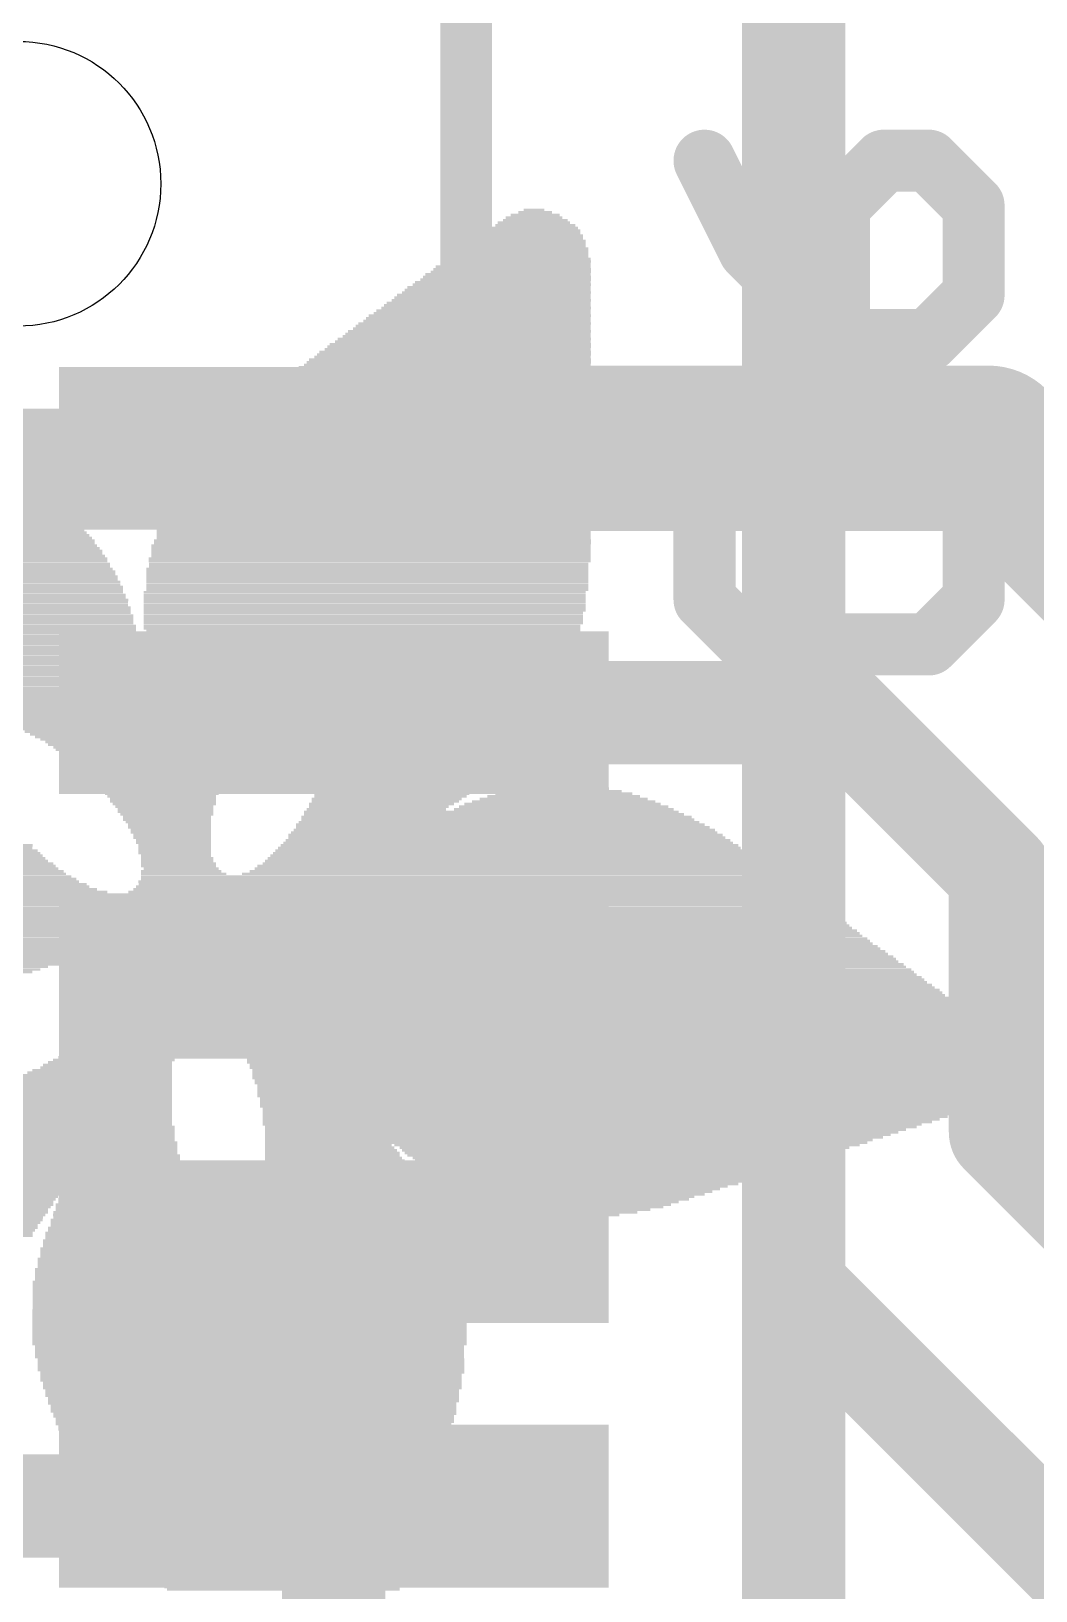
# Model space of a CAD drawing. Extents: x -4.5 to 52.1, y -1.8 to 26.3.
# Drawn here: x 4.477 to 6.945, y 9.922 to 13.755 of the extents above; entities that cross this region are included whole.
import ezdxf

# ---------------------------------------------------------------- set-up
doc = ezdxf.new("R2010")
doc.units = 0
for name, color, linetype in [('1', 12, 'CONTINUOUS'), ('16', 132, 'CONTINUOUS'), ('20', 53, 'CONTINUOUS'), ('21', 40, 'CONTINUOUS'), ('22', 6, 'CONTINUOUS'), ('25', 253, 'CONTINUOUS')]:
    doc.layers.add(name, color=color, linetype=linetype)

# ---------------------------------------------------------------- blocks, each defined once
blk = doc.blocks.new('RECT')
blk.add_solid([(-0.5, -0.5), (0.5, -0.5), (-0.5, 0.5), (0.5, 0.5)])

msp = doc.modelspace()

# ---------------------------------------------------------------- linework, layer by layer
at = {"layer": '1'}
for points, const_width in [([(5.22, 12.73), (6.828, 12.73)], 0.4064), ([(6.828, 12.73), (7.549, 12.009)], 0.4064), ([(5.19, 12.7), (5.22, 12.73)], 0.254), ([(4.064, 12.7), (5.19, 12.7)], 0.254), ([(5.22, 12.08), (6.462, 12.08)], 0.254), ([(6.462, 12.08), (6.858, 11.684)], 0.254), ([(6.858, 11.684), (6.858, 11.049)], 0.254), ([(5.22, 11.43), (6.223, 11.43)], 0.254), ([(6.223, 11.43), (6.35, 11.303)], 0.254), ([(6.35, 11.303), (6.35, 10.668)], 0.254), ([(6.858, 11.049), (7.493, 10.414)], 0.254), ([(6.35, 10.668), (7.874, 9.144)], 0.254), ([(5.22, 10.13), (2.995, 10.13)], 0.254), ([(5.22, 10.13), (5.22, 8.255)], 0.254)]:
    msp.add_lwpolyline(points, dxfattribs=dict(at, const_width=const_width))
for points, const_width in [([(5.22, 12.8316, 1), (5.22, 12.6284)], 0.2032), ([(6.8998, 12.8018, 1), (6.7562, 12.6582)], 0.2032), ([(6.828, 12.6284, 1), (6.828, 12.8316)], 0.2032), ([(5.2649, 12.6851, 1), (5.1751, 12.7749)], 0.127), ([(5.1451, 12.7449, 1), (5.2349, 12.6551)], 0.127), ([(5.19, 12.6365, 1), (5.19, 12.7635)], 0.127), ([(5.22, 12.1435, 1), (5.22, 12.0165)], 0.127), ([(6.5069, 12.1249, 1), (6.4171, 12.0351)], 0.127), ([(6.462, 12.0165, 1), (6.462, 12.1435)], 0.127), ([(6.9215, 11.684, 1), (6.7945, 11.684)], 0.127), ([(6.8131, 11.6391, 1), (6.9029, 11.7289)], 0.127), ([(5.22, 11.4935, 1), (5.22, 11.3665)], 0.127), ([(6.2679, 11.4749, 1), (6.1781, 11.3851)], 0.127), ([(6.223, 11.3665, 1), (6.223, 11.4935)], 0.127), ([(6.4135, 11.303, 1), (6.2865, 11.303)], 0.127), ([(6.3051, 11.2581, 1), (6.3949, 11.3479)], 0.127), ([(6.9029, 11.0939, 1), (6.8131, 11.0041)], 0.127), ([(6.7945, 11.049, 1), (6.9215, 11.049)], 0.127), ([(6.3949, 10.7129, 1), (6.3051, 10.6231)], 0.127), ([(6.2865, 10.668, 1), (6.4135, 10.668)], 0.127), ([(5.2835, 10.13, 1), (5.1565, 10.13)], 0.127), ([(5.22, 10.0665, 1), (5.22, 10.1935)], 0.127)]:
    msp.add_lwpolyline(points, format="xyb", dxfattribs=dict(at, const_width=const_width))
at = {"layer": '16', "const_width": 0.254}
msp.add_lwpolyline([(6.35, 15.24), (6.35, 4.191)], dxfattribs=at)
at = {"layer": '20'}
msp.add_circle((4.445, 13.38), 0.35, dxfattribs=at)
at = {"layer": '21', "const_width": 0.127}
msp.add_lwpolyline([(5.545, 13.93), (5.545, 13.13)], dxfattribs=at)
at = {"layer": '21', "const_width": 0.0635}
msp.add_lwpolyline([(5.5133, 13.13, 1), (5.5767, 13.13)], format="xyb", dxfattribs=at)
at = {"layer": '25', "const_width": 0.1524}
for points in [[(6.1308, 13.4368), (6.241, 13.2164)], [(6.5715, 13.4368), (6.4613, 13.3266)], [(6.6816, 13.4368), (6.5715, 13.4368)], [(6.7918, 13.3266), (6.6816, 13.4368)], [(6.4613, 13.3266), (6.4613, 12.9961)], [(6.7918, 13.1063), (6.7918, 13.3266)], [(6.241, 13.2164), (6.4613, 12.9961)], [(6.6816, 12.9961), (6.7918, 13.1063)], [(6.4613, 12.9961), (6.6816, 12.9961)], [(6.241, 12.6883), (6.1308, 12.5782)], [(6.7918, 12.5782), (6.6816, 12.6883)], [(6.1308, 12.5782), (6.1308, 12.3579)], [(6.7918, 12.3579), (6.7918, 12.5782)], [(6.1308, 12.3579), (6.241, 12.2477)], [(6.6816, 12.2477), (6.7918, 12.3579)], [(6.241, 12.2477), (6.6816, 12.2477)]]:
    msp.add_lwpolyline(points, dxfattribs=at)
at = {"layer": '25', "const_width": 0.0762}
for points in [[(6.1649, 13.4538, 1), (6.0968, 13.4197)], [(6.5715, 13.4749, 1), (6.5715, 13.3987)], [(6.5984, 13.4098, 1), (6.5445, 13.4637)], [(6.7086, 13.4637, 1), (6.6547, 13.4098)], [(6.6816, 13.3987, 1), (6.6816, 13.4749)], [(6.4994, 13.3266, 1), (6.4232, 13.3266)], [(6.4344, 13.3535, 1), (6.4883, 13.2997)], [(6.8299, 13.3266, 1), (6.7537, 13.3266)], [(6.7649, 13.2997, 1), (6.8187, 13.3535)], [(6.2679, 13.2434, 1), (6.2141, 13.1895)], [(6.2069, 13.1994, 1), (6.2751, 13.2335)], [(6.8187, 13.0793, 1), (6.7649, 13.1332)], [(6.7537, 13.1063, 1), (6.8299, 13.1063)], [(6.4613, 13.0342, 1), (6.4613, 12.958)], [(6.6816, 12.958, 1), (6.6816, 13.0342)], [(6.4232, 12.9961, 1), (6.4994, 12.9961)], [(6.4344, 12.9692, 1), (6.4883, 13.0231)], [(6.6547, 13.0231, 1), (6.7086, 12.9692)], [(6.2679, 12.6614, 1), (6.2141, 12.7153)], [(6.7086, 12.7153, 1), (6.6547, 12.6614)], [(6.1689, 12.5782, 1), (6.0927, 12.5782)], [(6.8299, 12.5782, 1), (6.7537, 12.5782)], [(6.1039, 12.6051, 1), (6.1578, 12.5512)], [(6.7649, 12.5512, 1), (6.8187, 12.6051)], [(6.1578, 12.3848, 1), (6.1039, 12.3309)], [(6.8187, 12.3309, 1), (6.7649, 12.3848)], [(6.0927, 12.3579, 1), (6.1689, 12.3579)], [(6.7537, 12.3579, 1), (6.8299, 12.3579)], [(6.241, 12.2858, 1), (6.241, 12.2096)], [(6.2141, 12.2208, 1), (6.2679, 12.2746)], [(6.6547, 12.2746, 1), (6.7086, 12.2208)], [(6.6816, 12.2096, 1), (6.6816, 12.2858)]]:
    msp.add_lwpolyline(points, format="xyb", dxfattribs=at)

# ---------------------------------------------------------------- block references
at = {"layer": '1', "xscale": 0.4, "yscale": 1.35, "rotation": 270}
for p in [(5.22, 12.73), (5.22, 12.08), (5.22, 11.43), (5.22, 10.78), (5.22, 10.13)]:
    msp.add_blockref('RECT', p, dxfattribs=at)
at = {"layer": '22'}
for p, xscale, yscale in [((5.715, 13.3033), 0.1206, 0.0063), ((5.715, 13.3096), 0.0826, 0.0064), ((5.7118, 13.316), 0.0508, 0.0063), ((5.7118, 13.2652), 0.2286, 0.0063), ((5.7119, 13.2715), 0.2159, 0.0064), ((5.715, 13.2779), 0.1968, 0.0063), ((5.7118, 13.2842), 0.1778, 0.0064), ((5.715, 13.2906), 0.1588, 0.0063), ((5.7119, 13.2969), 0.1397, 0.0064), ((5.6896, 13.2271), 0.2984, 0.0063), ((5.6959, 13.2334), 0.2857, 0.0064), ((5.6991, 13.2398), 0.2794, 0.0063), ((5.6992, 13.2461), 0.2667, 0.0064), ((5.7055, 13.2525), 0.254, 0.0063), ((5.7054, 13.2588), 0.2413, 0.0064), ((5.6673, 13.1826), 0.3683, 0.0064), ((5.6706, 13.189), 0.3619, 0.0063), ((5.6769, 13.1953), 0.3492, 0.0064), ((5.6769, 13.2017), 0.3366, 0.0063), ((5.6801, 13.208), 0.3302, 0.0064), ((5.6865, 13.2144), 0.3175, 0.0063), ((5.6896, 13.2207), 0.3112, 0.0064), ((5.642, 13.1445), 0.4191, 0.0064), ((5.6452, 13.1509), 0.4127, 0.0063), ((5.6483, 13.1572), 0.4064, 0.0064), ((5.6547, 13.1636), 0.3937, 0.0063), ((5.6579, 13.1699), 0.3873, 0.0064), ((5.661, 13.1763), 0.381, 0.0063), ((5.6134, 13.1064), 0.4762, 0.0064), ((5.6198, 13.1128), 0.4635, 0.0063), ((5.6229, 13.1191), 0.4572, 0.0064), ((5.6261, 13.1255), 0.4508, 0.0063), ((5.6325, 13.1318), 0.4381, 0.0064), ((5.6356, 13.1382), 0.4318, 0.0063), ((5.588, 13.0683), 0.527, 0.0064), ((5.5944, 13.0747), 0.5143, 0.0063), ((5.5975, 13.081), 0.508, 0.0064), ((5.6007, 13.0874), 0.5016, 0.0063), ((5.6071, 13.0937), 0.4889, 0.0064), ((5.6102, 13.1001), 0.4826, 0.0063), ((5.5626, 13.0302), 0.5778, 0.0064), ((5.5658, 13.0366), 0.5715, 0.0063), ((5.5721, 13.0429), 0.5588, 0.0064), ((5.5753, 13.0493), 0.5524, 0.0063), ((5.5785, 13.0556), 0.5461, 0.0064), ((5.5848, 13.062), 0.5334, 0.0063), ((5.5372, 12.9921), 0.6286, 0.0064), ((5.5404, 12.9985), 0.6223, 0.0063), ((5.5467, 13.0048), 0.6096, 0.0064), ((5.5499, 13.0112), 0.6032, 0.0063), ((5.5531, 13.0175), 0.5969, 0.0064), ((5.5594, 13.0239), 0.5842, 0.0063), ((5.5118, 12.954), 0.6794, 0.0064), ((5.515, 12.9604), 0.6731, 0.0063), ((5.5182, 12.9667), 0.6667, 0.0064), ((5.5245, 12.9731), 0.654, 0.0063), ((5.5277, 12.9794), 0.6477, 0.0064), ((5.5309, 12.9858), 0.6413, 0.0063), ((5.4832, 12.9159), 0.7366, 0.0064), ((5.4896, 12.9223), 0.7239, 0.0063), ((5.4928, 12.9286), 0.7175, 0.0064), ((5.4991, 12.935), 0.7048, 0.0063), ((5.5023, 12.9413), 0.6985, 0.0064), ((5.5055, 12.9477), 0.6921, 0.0063), ((5.4578, 12.8778), 0.7874, 0.0064), ((5.4642, 12.8841), 0.7747, 0.0063), ((5.4674, 12.8905), 0.7683, 0.0064), ((5.4705, 12.8969), 0.762, 0.0063), ((5.4769, 12.9032), 0.7493, 0.0064), ((5.4801, 12.9096), 0.7429, 0.0063), ((5.4356, 12.8397), 0.8318, 0.0064), ((5.4388, 12.846), 0.8255, 0.0063), ((5.442, 12.8524), 0.8191, 0.0064), ((5.4451, 12.8588), 0.8128, 0.0063), ((5.4515, 12.8651), 0.8001, 0.0064), ((5.4546, 12.8715), 0.7937, 0.0063), ((5.4134, 12.8016), 0.8763, 0.0064), ((5.4165, 12.8079), 0.8699, 0.0063), ((5.4197, 12.8143), 0.8636, 0.0064), ((5.4229, 12.8207), 0.8572, 0.0063), ((5.4261, 12.827), 0.8509, 0.0064), ((5.4293, 12.8334), 0.8445, 0.0063), ((5.3943, 12.7635), 0.9144, 0.0064), ((5.3975, 12.7698), 0.908, 0.0063), ((5.4007, 12.7762), 0.9017, 0.0064), ((5.4039, 12.7826), 0.8953, 0.0063), ((5.407, 12.7889), 0.889, 0.0064), ((5.4102, 12.7953), 0.8826, 0.0063), ((5.3784, 12.7254), 0.9461, 0.0064), ((5.3816, 12.7381), 0.9398, 0.0064), ((5.3816, 12.7317), 0.9398, 0.0063), ((5.3848, 12.7445), 0.9334, 0.0063), ((5.388, 12.7508), 0.9271, 0.0064), ((5.3912, 12.7572), 0.9207, 0.0063), ((5.3626, 12.6873), 0.9779, 0.0064), ((5.3658, 12.6936), 0.9715, 0.0063), ((5.3689, 12.7064), 0.9652, 0.0063), ((5.3689, 12.7), 0.9652, 0.0064), ((5.3721, 12.7127), 0.9588, 0.0064), ((5.3753, 12.7191), 0.9525, 0.0063), ((5.3498, 12.6492), 1.0033, 0.0064), ((5.3531, 12.6619), 0.9969, 0.0064), ((5.3531, 12.6555), 0.9969, 0.0063), ((5.3562, 12.6683), 0.9906, 0.0063), ((5.3594, 12.681), 0.9842, 0.0063), ((5.3594, 12.6746), 0.9842, 0.0064), ((3.9719, 12.6429), 1.016, 0.0063), ((3.9783, 12.6365), 1.016, 0.0064), ((3.9815, 12.6302), 1.0223, 0.0063), ((4.0005, 12.6111), 1.0478, 0.0064), ((3.991, 12.6238), 1.0287, 0.0064), ((3.9942, 12.6174), 1.0351, 0.0063), ((5.3372, 12.6111), 1.0287, 0.0064), ((5.3403, 12.6174), 1.0223, 0.0063), ((5.3435, 12.6302), 1.016, 0.0063), ((5.3435, 12.6238), 1.016, 0.0064), ((5.3467, 12.6429), 1.0096, 0.0063), ((5.3467, 12.6365), 1.0096, 0.0064), ((4.0037, 12.6048), 1.0541, 0.0063), ((4.0132, 12.5921), 1.0604, 0.0063), ((4.0101, 12.5984), 1.0541, 0.0064), ((4.0196, 12.5857), 1.0605, 0.0064), ((4.0227, 12.5793), 1.0668, 0.0063), ((4.029, 12.573), 1.0795, 0.0064), ((5.3277, 12.573), 1.0477, 0.0064), ((5.3308, 12.5857), 1.0414, 0.0064), ((5.3308, 12.5793), 1.0414, 0.0063), ((5.334, 12.5984), 1.035, 0.0064), ((5.334, 12.5921), 1.035, 0.0063), ((5.3372, 12.6048), 1.0287, 0.0063), ((4.0323, 12.5667), 1.0859, 0.0063), ((4.0386, 12.5603), 1.0858, 0.0064), ((4.0418, 12.554), 1.0922, 0.0063), ((4.045, 12.5476), 1.0859, 0.0064), ((4.0513, 12.5412), 1.0986, 0.0063), ((4.0513, 12.5349), 1.0986, 0.0064), ((5.3213, 12.5412), 1.0604, 0.0063), ((5.3213, 12.5349), 1.0604, 0.0064), ((5.3245, 12.5603), 1.0541, 0.0064), ((5.3245, 12.554), 1.0541, 0.0063), ((5.3245, 12.5476), 1.0541, 0.0064), ((5.3277, 12.5667), 1.0477, 0.0063), ((4.0545, 12.5286), 1.1049, 0.0063), ((4.064, 12.5159), 1.1112, 0.0063), ((4.0672, 12.5095), 1.1176, 0.0064), ((4.0609, 12.5222), 1.1049, 0.0064), ((4.0735, 12.5031), 1.1176, 0.0063), ((4.0735, 12.4968), 1.1176, 0.0064), ((5.315, 12.5031), 1.0731, 0.0063), ((5.315, 12.4968), 1.0731, 0.0064), ((5.3181, 12.5286), 1.0668, 0.0063), ((5.3181, 12.5222), 1.0668, 0.0064), ((5.3181, 12.5159), 1.0668, 0.0063), ((5.3181, 12.5095), 1.0668, 0.0064), ((4.0767, 12.4905), 1.124, 0.0063), ((4.0863, 12.4778), 1.1303, 0.0063), ((4.0863, 12.4714), 1.1303, 0.0064), ((4.0831, 12.4841), 1.1239, 0.0064), ((4.0957, 12.4587), 1.1367, 0.0064), ((4.0926, 12.465), 1.1303, 0.0063), ((5.3086, 12.4587), 1.0858, 0.0064), ((5.3117, 12.4905), 1.0795, 0.0063), ((5.3117, 12.4841), 1.0795, 0.0064), ((5.3117, 12.4778), 1.0795, 0.0063), ((5.3117, 12.4714), 1.0795, 0.0064), ((5.3117, 12.465), 1.0795, 0.0063), ((4.0957, 12.4524), 1.1367, 0.0063), ((4.1021, 12.446), 1.1366, 0.0064), ((4.1021, 12.4397), 1.1366, 0.0063), ((4.1053, 12.4333), 1.143, 0.0064), ((4.1116, 12.4269), 1.143, 0.0063), ((4.1116, 12.4206), 1.143, 0.0064), ((5.3022, 12.4333), 1.0859, 0.0064), ((5.3022, 12.4269), 1.0859, 0.0063), ((5.3022, 12.4206), 1.0859, 0.0064), ((5.3086, 12.4524), 1.0858, 0.0063), ((5.3055, 12.446), 1.0795, 0.0064), ((5.3055, 12.4397), 1.0795, 0.0063), ((4.1148, 12.4143), 1.1494, 0.0063), ((4.118, 12.4079), 1.143, 0.0064), ((4.1212, 12.4016), 1.1493, 0.0063), ((4.1212, 12.3952), 1.1493, 0.0064), ((4.1275, 12.3889), 1.1494, 0.0063), ((4.1275, 12.3825), 1.1494, 0.0064), ((5.3022, 12.4143), 1.0859, 0.0063), ((5.3022, 12.4079), 1.0859, 0.0064), ((5.3022, 12.4016), 1.0859, 0.0063), ((5.3022, 12.3952), 1.0859, 0.0064), ((5.3022, 12.3889), 1.0859, 0.0063), ((5.3022, 12.3825), 1.0859, 0.0064), ((4.1275, 12.3762), 1.1494, 0.0063), ((4.1338, 12.3698), 1.1493, 0.0064), ((4.1338, 12.3635), 1.1493, 0.0063), ((4.1371, 12.3571), 1.1557, 0.0064), ((4.1402, 12.3508), 1.1494, 0.0063), ((4.1402, 12.3444), 1.1494, 0.0064), ((5.2959, 12.3762), 1.0858, 0.0063), ((5.2959, 12.3698), 1.0858, 0.0064), ((5.2959, 12.3635), 1.0858, 0.0063), ((5.2959, 12.3571), 1.0858, 0.0064), ((5.2959, 12.3508), 1.0858, 0.0063), ((5.2959, 12.3444), 1.0858, 0.0064), ((4.1433, 12.3381), 1.1557, 0.0063), ((4.1466, 12.3317), 1.1493, 0.0064), ((4.1466, 12.3254), 1.1493, 0.0063), ((4.1498, 12.319), 1.1557, 0.0064), ((4.1529, 12.3127), 1.1494, 0.0063), ((4.1529, 12.3063), 1.1494, 0.0064), ((5.2959, 12.3381), 1.0858, 0.0063), ((5.2959, 12.3317), 1.0858, 0.0064), ((5.2927, 12.3254), 1.0795, 0.0063), ((5.2927, 12.319), 1.0795, 0.0064), ((5.2927, 12.3127), 1.0795, 0.0063), ((5.2927, 12.3063), 1.0795, 0.0064), ((4.1529, 12.3), 1.1494, 0.0063), ((4.1593, 12.2936), 1.1493, 0.0064), ((4.1593, 12.2873), 1.1493, 0.0063), ((4.1593, 12.2809), 1.1493, 0.0064), ((4.1656, 12.2746), 1.1494, 0.0063), ((4.1656, 12.2682), 1.1494, 0.0064), ((5.2927, 12.3), 1.0795, 0.0063), ((5.2896, 12.2936), 1.0731, 0.0064), ((5.2896, 12.2873), 1.0731, 0.0063), ((5.2927, 12.2809), 1.0668, 0.0064), ((5.2927, 12.2746), 1.0668, 0.0063), ((5.2927, 12.2682), 1.0668, 0.0064), ((4.1656, 12.2619), 1.1494, 0.0063), ((4.1719, 12.2492), 1.1493, 0.0063), ((4.1719, 12.2428), 1.1493, 0.0064), ((4.1688, 12.2555), 1.143, 0.0064), ((4.1751, 12.2365), 1.143, 0.0063), ((4.1783, 12.2301), 1.1494, 0.0064), ((5.2896, 12.2619), 1.0605, 0.0063), ((5.2896, 12.2555), 1.0605, 0.0064), ((5.2896, 12.2492), 1.0605, 0.0063), ((5.2864, 12.2428), 1.0541, 0.0064), ((5.2864, 12.2365), 1.0541, 0.0063), ((5.2864, 12.2301), 1.0541, 0.0064), ((4.1783, 12.2238), 1.1494, 0.0063), ((4.7085, 12.2174), 2.1971, 0.0064), ((4.7085, 12.2111), 2.1971, 0.0063), ((4.7085, 12.2047), 2.1971, 0.0064), ((4.7085, 12.1984), 2.1844, 0.0063), ((4.7085, 12.192), 2.1844, 0.0064), ((5.2864, 12.2238), 1.0541, 0.0063), ((4.7085, 12.1857), 2.1844, 0.0063), ((4.7085, 12.1793), 2.1717, 0.0064), ((4.7085, 12.173), 2.1717, 0.0063), ((4.3879, 12.1666), 1.5303, 0.0064), ((4.3815, 12.1603), 1.505, 0.0063), ((4.3752, 12.1539), 1.4923, 0.0064), ((5.4896, 12.1666), 0.5969, 0.0064), ((5.4959, 12.1603), 0.5842, 0.0063), ((5.4991, 12.1539), 0.5778, 0.0064), ((4.372, 12.1476), 1.4859, 0.0063), ((4.3656, 12.1412), 1.4732, 0.0064), ((4.3624, 12.1285), 1.4541, 0.0064), ((4.3657, 12.1349), 1.4605, 0.0063), ((4.3624, 12.1222), 1.4415, 0.0063), ((4.3561, 12.1095), 1.4288, 0.0063), ((4.3593, 12.1158), 1.4351, 0.0064), ((5.4991, 12.1476), 0.5652, 0.0063), ((5.4991, 12.1412), 0.5652, 0.0064), ((5.4991, 12.1349), 0.5524, 0.0063), ((5.4991, 12.1285), 0.5524, 0.0064), ((5.496, 12.1222), 0.5461, 0.0063), ((5.4991, 12.1158), 0.5398, 0.0064), ((5.4959, 12.1095), 0.5334, 0.0063), ((4.3529, 12.1031), 1.4224, 0.0064), ((4.3529, 12.0968), 1.4097, 0.0063), ((4.3498, 12.0904), 1.4033, 0.0064), ((4.3466, 12.0777), 1.3843, 0.0064), ((4.3466, 12.0714), 1.3843, 0.0063), ((4.3498, 12.0841), 1.3907, 0.0063), ((5.4959, 12.1031), 0.5334, 0.0064), ((5.4928, 12.0968), 0.5271, 0.0063), ((5.4928, 12.0904), 0.5271, 0.0064), ((5.4864, 12.0714), 0.5144, 0.0063), ((5.4896, 12.0841), 0.5207, 0.0063), ((5.4896, 12.0777), 0.5207, 0.0064), ((4.3466, 12.065), 1.3716, 0.0064), ((4.3434, 12.0587), 1.3652, 0.0063), ((4.3434, 12.0523), 1.3526, 0.0064), ((4.718, 12.046), 0.6033, 0.0063), ((4.7275, 12.0396), 0.5715, 0.0064), ((4.734, 12.0333), 0.5461, 0.0063), ((5.4706, 12.0333), 0.4953, 0.0063), ((5.4832, 12.065), 0.508, 0.0064), ((5.4832, 12.0587), 0.508, 0.0063), ((5.4769, 12.0396), 0.4953, 0.0064), ((5.4801, 12.0523), 0.5017, 0.0064), ((5.4801, 12.046), 0.5017, 0.0063), ((4.7403, 12.0269), 0.5334, 0.0064), ((4.7435, 12.0206), 0.5143, 0.0063), ((4.7466, 12.0142), 0.4953, 0.0064), ((4.753, 12.0079), 0.4826, 0.0063), ((4.753, 12.0015), 0.4699, 0.0064), ((4.7593, 11.9952), 0.4572, 0.0063), ((5.4546, 12.0015), 0.4763, 0.0064), ((5.4515, 11.9952), 0.4699, 0.0063), ((5.4674, 12.0269), 0.4889, 0.0064), ((5.4674, 12.0206), 0.4889, 0.0063), ((5.4642, 12.0142), 0.4826, 0.0064), ((5.461, 12.0079), 0.4762, 0.0063), ((4.7594, 11.9888), 0.4445, 0.0064), ((4.7657, 11.9825), 0.4318, 0.0063), ((4.7656, 11.9761), 0.4191, 0.0064), ((4.7689, 11.9698), 0.4127, 0.0063), ((4.7721, 11.9634), 0.3937, 0.0064), ((4.7752, 11.9571), 0.3874, 0.0063), ((5.4293, 11.9571), 0.4509, 0.0063), ((5.4388, 11.9698), 0.4572, 0.0063), ((5.4356, 11.9634), 0.4508, 0.0064), ((5.442, 11.9761), 0.4635, 0.0064), ((5.4515, 11.9888), 0.4699, 0.0064), ((5.4483, 11.9825), 0.4636, 0.0063), ((4.7752, 11.9507), 0.3746, 0.0064), ((4.7784, 11.9444), 0.3683, 0.0063), ((4.7784, 11.938), 0.3556, 0.0064), ((4.7816, 11.9317), 0.3493, 0.0063), ((4.7847, 11.9253), 0.3302, 0.0064), ((4.7847, 11.919), 0.3302, 0.0063), ((5.4007, 11.919), 0.4191, 0.0063), ((5.407, 11.9253), 0.4191, 0.0064), ((5.4134, 11.938), 0.4318, 0.0064), ((5.4102, 11.9317), 0.4254, 0.0063), ((5.4229, 11.9444), 0.4382, 0.0063), ((5.4261, 11.9507), 0.4445, 0.0064), ((4.7879, 11.9126), 0.3112, 0.0064), ((4.7879, 11.9063), 0.3112, 0.0063), ((4.7911, 11.8999), 0.3048, 0.0064), ((4.7911, 11.8936), 0.2921, 0.0063), ((4.7942, 11.8872), 0.2857, 0.0064), ((4.7974, 11.8809), 0.2794, 0.0063), ((5.3626, 11.8809), 0.381, 0.0063), ((5.3753, 11.8936), 0.3937, 0.0063), ((5.3721, 11.8872), 0.3874, 0.0064), ((5.388, 11.9063), 0.4064, 0.0063), ((5.3817, 11.8999), 0.3937, 0.0064), ((5.3943, 11.9126), 0.4064, 0.0064), ((5.7849, 11.8809), 0.3365, 0.0063), ((5.7816, 11.8872), 0.2921, 0.0064), ((5.7785, 11.8936), 0.235, 0.0063), ((5.7785, 11.8999), 0.1588, 0.0064), ((4.7975, 11.8745), 0.2667, 0.0064), ((4.8006, 11.8681), 0.2604, 0.0063), ((4.8006, 11.8618), 0.2604, 0.0064), ((4.8038, 11.8555), 0.254, 0.0063), ((4.8037, 11.8491), 0.2413, 0.0064), ((4.807, 11.8428), 0.2349, 0.0063), ((5.3245, 11.8428), 0.3429, 0.0063), ((5.3308, 11.8491), 0.3429, 0.0064), ((5.3372, 11.8555), 0.3556, 0.0063), ((5.3498, 11.8681), 0.3683, 0.0063), ((5.3467, 11.8618), 0.362, 0.0064), ((5.3594, 11.8745), 0.3746, 0.0064), ((5.7849, 11.8428), 0.5397, 0.0063), ((5.7849, 11.8491), 0.5143, 0.0064), ((5.7817, 11.8555), 0.4826, 0.0063), ((5.7849, 11.8618), 0.4509, 0.0064), ((5.7849, 11.8681), 0.4127, 0.0063), ((5.7849, 11.8745), 0.3747, 0.0064), ((4.807, 11.8364), 0.2349, 0.0064), ((4.8101, 11.83), 0.2286, 0.0063), ((4.8102, 11.8237), 0.2159, 0.0064), ((4.8102, 11.8174), 0.2159, 0.0063), ((4.8133, 11.811), 0.2096, 0.0064), ((4.8165, 11.8047), 0.2032, 0.0063), ((5.6292, 11.8047), 1.0033, 0.0063), ((5.6261, 11.811), 0.9842, 0.0064), ((5.6198, 11.8237), 0.9589, 0.0064), ((5.6229, 11.8174), 0.9652, 0.0063), ((5.6071, 11.8364), 0.9207, 0.0064), ((5.6134, 11.83), 0.9334, 0.0063), ((4.8165, 11.7983), 0.2032, 0.0064), ((4.8197, 11.7919), 0.1969, 0.0063), ((4.8197, 11.7856), 0.1969, 0.0064), ((4.8228, 11.7793), 0.1905, 0.0063), ((4.8228, 11.7729), 0.1905, 0.0064), ((4.826, 11.7666), 0.1842, 0.0063), ((5.6483, 11.7666), 1.0922, 0.0063), ((5.642, 11.7793), 1.0668, 0.0063), ((5.6452, 11.7729), 1.0731, 0.0064), ((5.6388, 11.7856), 1.0478, 0.0064), ((5.6388, 11.7919), 1.035, 0.0063), ((5.6356, 11.7983), 1.016, 0.0064), ((4.1847, 11.7538), 0.5905, 0.0063), ((4.1878, 11.7475), 0.5842, 0.0064), ((4.1974, 11.7412), 0.5905, 0.0063), ((4.2069, 11.7348), 0.5842, 0.0064), ((4.2132, 11.7285), 0.5842, 0.0063), ((4.826, 11.7602), 0.1842, 0.0064), ((4.8292, 11.7538), 0.1778, 0.0063), ((4.8292, 11.7475), 0.1778, 0.0064), ((4.8292, 11.7412), 0.1778, 0.0063), ((4.8292, 11.7348), 0.1778, 0.0064), ((4.8323, 11.7285), 0.1715, 0.0063), ((5.6579, 11.7285), 1.1875, 0.0063), ((5.6547, 11.7348), 1.1684, 0.0064), ((5.6547, 11.7412), 1.1557, 0.0063), ((5.6515, 11.7475), 1.1366, 0.0064), ((5.6515, 11.7538), 1.124, 0.0063), ((5.6484, 11.7602), 1.1049, 0.0064), ((4.2228, 11.7221), 0.5779, 0.0064), ((4.2291, 11.7157), 0.5778, 0.0063), ((4.2418, 11.7094), 0.5778, 0.0064), ((4.2514, 11.7031), 0.5715, 0.0063), ((4.2609, 11.6967), 0.5651, 0.0064), ((4.2736, 11.6904), 0.5651, 0.0063), ((4.8355, 11.7221), 0.1778, 0.0064), ((4.8355, 11.7157), 0.1778, 0.0063), ((4.8387, 11.7094), 0.1842, 0.0064), ((4.8387, 11.7031), 0.1842, 0.0063), ((4.8451, 11.6904), 0.1969, 0.0063), ((4.8451, 11.6967), 0.1841, 0.0064), ((5.6579, 11.6904), 1.2891, 0.0063), ((5.6579, 11.6967), 1.2637, 0.0064), ((5.6579, 11.7031), 1.2509, 0.0063), ((5.6611, 11.7094), 1.2319, 0.0064), ((5.6579, 11.7157), 1.2129, 0.0063), ((5.6579, 11.7221), 1.2001, 0.0064), ((4.2831, 11.684), 0.5588, 0.0064), ((4.299, 11.6776), 0.5525, 0.0063), ((4.3117, 11.6713), 0.5525, 0.0064), ((4.3275, 11.665), 0.5334, 0.0063), ((4.3466, 11.6586), 0.5334, 0.0064), ((4.3593, 11.6523), 0.5207, 0.0063), ((5.5436, 11.6523), 1.6193, 0.0063), ((5.5372, 11.665), 1.5938, 0.0063), ((5.5436, 11.6586), 1.6065, 0.0064), ((4.8514, 11.684), 0.2096, 0.0064), ((5.5309, 11.6776), 1.5685, 0.0063), ((5.5372, 11.6713), 1.5812, 0.0064), ((5.6515, 11.684), 1.3144, 0.0064), ((5.1531, 11.6142), 2.5019, 0.0063), ((5.1626, 11.6205), 2.4701, 0.0064), ((5.1785, 11.6269), 2.4257, 0.0063), ((4.3815, 11.6459), 0.5144, 0.0064), ((4.4038, 11.6395), 0.5207, 0.0063), ((5.2737, 11.6332), 2.2098, 0.0064), ((5.5436, 11.6395), 1.6573, 0.0063), ((5.5468, 11.6459), 1.6383, 0.0064), ((5.1308, 11.5761), 2.6606, 0.0063), ((5.134, 11.5824), 2.6289, 0.0064), ((5.1372, 11.5888), 2.6099, 0.0063), ((5.1372, 11.5951), 2.5845, 0.0064), ((5.1435, 11.6014), 2.559, 0.0063), ((5.1498, 11.6078), 2.5337, 0.0064), ((4.4133, 11.538), 1.3525, 0.0063), ((4.426, 11.5443), 1.3653, 0.0064), ((4.4386, 11.5507), 1.3653, 0.0063), ((4.4609, 11.557), 1.3843, 0.0064), ((4.4863, 11.5633), 1.4224, 0.0063), ((5.1308, 11.5697), 2.6734, 0.0064), ((5.8801, 11.5633), 1.2002, 0.0063), ((5.9087, 11.557), 1.1557, 0.0064), ((5.9309, 11.5507), 1.124, 0.0063), ((5.9468, 11.5443), 1.1176, 0.0064), ((5.9627, 11.538), 1.0985, 0.0063), ((4.3656, 11.4999), 1.3716, 0.0063), ((4.372, 11.5062), 1.3716, 0.0064), ((4.3784, 11.5126), 1.3589, 0.0063), ((4.3847, 11.5189), 1.3589, 0.0064), ((4.3942, 11.5252), 1.3526, 0.0063), ((4.4038, 11.5316), 1.3589, 0.0064), ((5.9754, 11.5316), 1.0859, 0.0064), ((5.9912, 11.5252), 1.0795, 0.0063), ((6.0039, 11.5189), 1.0668, 0.0064), ((6.0135, 11.5126), 1.0605, 0.0063), ((6.0262, 11.5062), 1.0605, 0.0064), ((6.0357, 11.4999), 1.0541, 0.0063), ((4.0926, 11.4618), 0.9144, 0.0063), ((4.1116, 11.4681), 0.9398, 0.0064), ((4.3498, 11.4745), 1.4033, 0.0063), ((4.3529, 11.4808), 1.397, 0.0064), ((4.3593, 11.4871), 1.3843, 0.0063), ((4.3624, 11.4935), 1.3779, 0.0064), ((4.8482, 11.4681), 0.4064, 0.0064), ((4.8609, 11.4618), 0.3937, 0.0063), ((6.0452, 11.4935), 1.0604, 0.0064), ((6.0548, 11.4871), 1.0541, 0.0063), ((6.0643, 11.4808), 1.0605, 0.0064), ((6.0738, 11.4745), 1.0541, 0.0063), ((6.0802, 11.4681), 1.0541, 0.0064), ((6.0897, 11.4618), 1.0605, 0.0063), ((4.0481, 11.4427), 0.8636, 0.0064), ((4.0609, 11.449), 0.8763, 0.0063), ((4.0735, 11.4554), 0.889, 0.0064), ((4.8704, 11.4554), 0.3747, 0.0064), ((4.8768, 11.449), 0.3746, 0.0063), ((4.88, 11.4427), 0.3683, 0.0064), ((4.8832, 11.4364), 0.3747, 0.0063), ((4.8895, 11.43), 0.3746, 0.0064), ((4.8927, 11.4237), 0.381, 0.0063), ((6.096, 11.4554), 1.0604, 0.0064), ((6.1024, 11.449), 1.0731, 0.0063), ((6.1087, 11.4427), 1.0732, 0.0064), ((6.1151, 11.4364), 1.0731, 0.0063), ((6.1214, 11.43), 1.0858, 0.0064), ((6.1246, 11.4237), 1.0922, 0.0063), ((4.9022, 11.4109), 0.4, 0.0063), ((4.9054, 11.4046), 0.4064, 0.0064), ((4.9181, 11.3919), 0.4318, 0.0064), ((4.9213, 11.3856), 0.4381, 0.0063), ((4.8959, 11.4173), 0.3873, 0.0064), ((4.9118, 11.3983), 0.4191, 0.0063), ((6.1468, 11.3856), 1.1494, 0.0063), ((6.1437, 11.3983), 1.1303, 0.0063), ((6.1468, 11.3919), 1.1366, 0.0064), ((6.1372, 11.4109), 1.1049, 0.0063), ((6.1309, 11.4173), 1.0922, 0.0064), ((6.1405, 11.4046), 1.1113, 0.0064), ((4.9657, 11.3475), 0.5778, 0.0063), ((4.9562, 11.3538), 0.5461, 0.0064), ((4.9466, 11.3602), 0.5143, 0.0063), ((4.9403, 11.3665), 0.5016, 0.0064), ((4.9276, 11.3792), 0.4636, 0.0064), ((4.934, 11.3728), 0.4763, 0.0063), ((6.1437, 11.3475), 1.2573, 0.0063), ((6.1468, 11.3538), 1.2382, 0.0064), ((6.1532, 11.3602), 1.2129, 0.0063), ((6.15, 11.3665), 1.1938, 0.0064), ((6.15, 11.3728), 1.1811, 0.0063), ((6.15, 11.3792), 1.1684, 0.0064), ((4.7498, 11.3094), 0.2096, 0.0063), ((4.7561, 11.3157), 0.2095, 0.0064), ((4.7625, 11.3221), 0.2096, 0.0063), ((4.7721, 11.3284), 0.2159, 0.0064), ((4.9784, 11.3411), 0.616, 0.0064), ((4.7847, 11.3347), 0.2286, 0.0063), ((5.1181, 11.3347), 0.4254, 0.0063), ((5.8643, 11.3284), 1.8669, 0.0064), ((5.8706, 11.3221), 1.8669, 0.0063), ((5.8801, 11.3157), 1.8606, 0.0064), ((5.8833, 11.3094), 1.8669, 0.0063), ((6.1246, 11.3347), 1.3335, 0.0063), ((6.1373, 11.3411), 1.2954, 0.0064), ((4.718, 11.2713), 0.2349, 0.0063), ((4.7244, 11.2776), 0.235, 0.0064), ((4.7308, 11.284), 0.2223, 0.0063), ((4.7371, 11.2903), 0.2222, 0.0064), ((4.7403, 11.2967), 0.2159, 0.0063), ((4.7466, 11.303), 0.2159, 0.0064), ((5.8928, 11.303), 1.8606, 0.0064), ((5.8928, 11.2967), 1.8606, 0.0063), ((5.8992, 11.2903), 1.8605, 0.0064), ((5.9023, 11.284), 1.8542, 0.0063), ((5.9087, 11.2776), 1.8542, 0.0064), ((5.9087, 11.2713), 1.8542, 0.0063), ((4.6863, 11.2332), 0.2858, 0.0063), ((4.6927, 11.2395), 0.2731, 0.0064), ((4.6959, 11.2459), 0.2667, 0.0063), ((4.7054, 11.2522), 0.2603, 0.0064), ((4.7085, 11.2586), 0.254, 0.0063), ((4.7149, 11.2649), 0.2413, 0.0064), ((5.915, 11.2649), 1.8542, 0.0064), ((5.915, 11.2586), 1.8542, 0.0063), ((5.9182, 11.2522), 1.8478, 0.0064), ((5.9182, 11.2459), 1.8478, 0.0063), ((5.9214, 11.2395), 1.8415, 0.0064), ((5.9214, 11.2332), 1.8415, 0.0063), ((4.645, 11.1951), 0.3556, 0.0063), ((4.6513, 11.2014), 0.3429, 0.0064), ((4.6609, 11.2078), 0.3238, 0.0063), ((4.6641, 11.2141), 0.3175, 0.0064), ((4.6704, 11.2205), 0.3048, 0.0063), ((4.6799, 11.2268), 0.2985, 0.0064), ((5.9245, 11.2268), 1.8351, 0.0064), ((5.9245, 11.2205), 1.8351, 0.0063), ((5.9277, 11.2141), 1.8288, 0.0064), ((5.9277, 11.2078), 1.8288, 0.0063), ((5.9309, 11.2014), 1.8224, 0.0064), ((5.9309, 11.1951), 1.8224, 0.0063), ((4.572, 11.157), 0.5016, 0.0063), ((4.5942, 11.1633), 0.4572, 0.0064), ((4.6101, 11.1697), 0.4254, 0.0063), ((4.6196, 11.176), 0.4064, 0.0064), ((4.6292, 11.1824), 0.3873, 0.0063), ((4.6355, 11.1887), 0.3746, 0.0064), ((5.9278, 11.1887), 1.8161, 0.0064), ((5.9278, 11.1824), 1.8161, 0.0063), ((5.9309, 11.176), 1.8098, 0.0064), ((5.9277, 11.1697), 1.8034, 0.0063), ((5.9309, 11.1633), 1.797, 0.0064), ((5.9309, 11.157), 1.797, 0.0063), ((4.0894, 11.1189), 1.4668, 0.0063), ((4.0926, 11.1252), 1.4605, 0.0064), ((4.0957, 11.1316), 1.4541, 0.0063), ((4.0989, 11.1443), 1.4478, 0.0063), ((4.0989, 11.1379), 1.4478, 0.0064), ((4.1021, 11.1506), 1.4414, 0.0064), ((5.9245, 11.1443), 1.7843, 0.0063), ((5.9245, 11.1379), 1.7843, 0.0064), ((5.9278, 11.1506), 1.7907, 0.0064), ((5.9245, 11.1316), 1.7717, 0.0063), ((5.9182, 11.1252), 1.759, 0.0064), ((5.915, 11.1189), 1.7526, 0.0063), ((4.0735, 11.0744), 1.4986, 0.0064), ((4.0767, 11.0808), 1.4922, 0.0063), ((4.0799, 11.0935), 1.4859, 0.0063), ((4.0799, 11.0871), 1.4859, 0.0064), ((4.0831, 11.0998), 1.4795, 0.0064), ((4.0862, 11.1062), 1.4732, 0.0063), ((4.0894, 11.1125), 1.4668, 0.0064), ((5.9087, 11.1125), 1.7399, 0.0064), ((5.8864, 11.0871), 1.6827, 0.0064), ((5.8769, 11.0808), 1.6637, 0.0063), ((5.9087, 11.1062), 1.7272, 0.0063), ((5.8928, 11.0935), 1.6954, 0.0063), ((5.8674, 11.0744), 1.6446, 0.0064), ((5.9024, 11.0998), 1.7145, 0.0064), ((4.064, 11.0363), 1.5304, 0.0064), ((4.0672, 11.049), 1.524, 0.0064), ((4.0672, 11.0427), 1.524, 0.0063), ((4.0704, 11.0554), 1.5177, 0.0063), ((4.0736, 11.0617), 1.5113, 0.0064), ((4.0735, 11.0681), 1.4986, 0.0063), ((5.8547, 11.0681), 1.6192, 0.0063), ((5.8515, 11.0617), 1.6002, 0.0064), ((5.8388, 11.0554), 1.5748, 0.0063), ((5.8293, 11.049), 1.5558, 0.0064), ((5.8197, 11.0427), 1.5367, 0.0063), ((5.8102, 11.0363), 1.5177, 0.0064), ((4.0513, 10.9982), 1.5684, 0.0064), ((4.0545, 11.0046), 1.5621, 0.0063), ((4.0576, 11.0109), 1.5557, 0.0064), ((4.0608, 11.0236), 1.5494, 0.0064), ((4.0608, 11.0173), 1.5494, 0.0063), ((4.0609, 11.03), 1.5367, 0.0063), ((5.7976, 11.03), 1.4923, 0.0063), ((5.7912, 11.0236), 1.4796, 0.0064), ((5.207, 11.0173), 0.3112, 0.0063), ((5.2102, 11.0109), 0.3175, 0.0064), ((5.2134, 11.0046), 0.3239, 0.0063), ((5.2165, 10.9982), 0.3302, 0.0064), ((5.9404, 11.0173), 1.143, 0.0063), ((5.9341, 11.0109), 1.1049, 0.0064), ((5.9309, 11.0046), 1.0858, 0.0063), ((5.9214, 10.9982), 1.0541, 0.0064), ((4.045, 10.9601), 1.6065, 0.0064), ((4.0481, 10.9728), 1.6002, 0.0064), ((4.0481, 10.9665), 1.6002, 0.0063), ((4.0482, 10.9792), 1.5875, 0.0063), ((4.0513, 10.9855), 1.5812, 0.0064), ((4.0545, 10.9919), 1.5748, 0.0063), ((5.2165, 10.9919), 0.3302, 0.0063), ((5.2197, 10.9855), 0.3366, 0.0064), ((5.2229, 10.9792), 0.3429, 0.0063), ((5.226, 10.9728), 0.3493, 0.0064), ((5.2292, 10.9665), 0.3556, 0.0063), ((5.2292, 10.9601), 0.3556, 0.0064), ((5.915, 10.9919), 1.0287, 0.0063), ((5.9119, 10.9855), 0.9969, 0.0064), ((5.9055, 10.9792), 0.9716, 0.0063), ((5.896, 10.9728), 0.9398, 0.0064), ((5.8928, 10.9665), 0.9208, 0.0063), ((5.8864, 10.9601), 0.8827, 0.0064), ((4.0386, 10.9284), 1.6446, 0.0063), ((4.0386, 10.922), 1.6446, 0.0064), ((4.0418, 10.9347), 1.6383, 0.0064), ((4.0418, 10.9474), 1.6256, 0.0064), ((4.0418, 10.9411), 1.6256, 0.0063), ((4.0418, 10.9538), 1.6129, 0.0063), ((5.2324, 10.9538), 0.362, 0.0063), ((5.2355, 10.9474), 0.3683, 0.0064), ((5.2388, 10.9411), 0.3747, 0.0063), ((5.2388, 10.9347), 0.3747, 0.0064), ((5.2419, 10.9284), 0.381, 0.0063), ((5.2451, 10.922), 0.3874, 0.0064), ((5.8801, 10.9538), 0.8572, 0.0063), ((5.8738, 10.9474), 0.8319, 0.0064), ((5.8706, 10.9411), 0.8001, 0.0063), ((5.8643, 10.9347), 0.7747, 0.0064), ((5.8579, 10.9284), 0.7366, 0.0063), ((5.8547, 10.922), 0.7176, 0.0064), ((3.8608, 10.8839), 1.3526, 0.0064), ((3.8672, 10.8902), 1.3525, 0.0063), ((4.0354, 10.903), 1.6764, 0.0063), ((4.0354, 10.8966), 1.6764, 0.0064), ((4.0354, 10.9093), 1.6637, 0.0064), ((4.0386, 10.9157), 1.6574, 0.0063), ((4.7117, 10.8839), 0.3366, 0.0064), ((4.7149, 10.8902), 0.3302, 0.0063), ((5.2515, 10.8839), 0.4255, 0.0064), ((5.2451, 10.9157), 0.4, 0.0063), ((5.2451, 10.9093), 0.4, 0.0064), ((5.2483, 10.903), 0.4064, 0.0063), ((5.2515, 10.8966), 0.4127, 0.0064), ((5.2515, 10.8902), 0.4127, 0.0063), ((5.8483, 10.9157), 0.6795, 0.0063), ((5.8452, 10.9093), 0.6477, 0.0064), ((5.842, 10.903), 0.616, 0.0063), ((5.8357, 10.8966), 0.5905, 0.0064), ((5.8325, 10.8902), 0.5461, 0.0063), ((5.8325, 10.8839), 0.5207, 0.0064), ((3.8386, 10.8521), 1.3589, 0.0063), ((3.8354, 10.8458), 1.3526, 0.0064), ((3.8418, 10.8585), 1.3525, 0.0064), ((3.8481, 10.8649), 1.3526, 0.0063), ((3.8545, 10.8776), 1.3525, 0.0063), ((3.8545, 10.8712), 1.3525, 0.0064), ((4.718, 10.8458), 0.3747, 0.0064), ((4.7149, 10.8521), 0.3683, 0.0063), ((4.718, 10.8585), 0.3619, 0.0064), ((4.7117, 10.8712), 0.3492, 0.0064), ((4.7149, 10.8649), 0.3556, 0.0063), ((4.7149, 10.8776), 0.3429, 0.0063), ((5.2546, 10.8458), 0.4572, 0.0064), ((5.2546, 10.8649), 0.4445, 0.0063), ((5.2546, 10.8585), 0.4445, 0.0064), ((5.2578, 10.8521), 0.4508, 0.0063), ((5.2546, 10.8776), 0.4318, 0.0063), ((5.2546, 10.8712), 0.4318, 0.0064), ((5.8293, 10.8776), 0.4762, 0.0063), ((5.8262, 10.8712), 0.4445, 0.0064), ((5.8261, 10.8649), 0.4064, 0.0063), ((5.823, 10.8585), 0.3493, 0.0064), ((5.8197, 10.8521), 0.2921, 0.0063), ((5.8166, 10.8458), 0.2096, 0.0064), ((3.8069, 10.8077), 1.3589, 0.0064), ((3.8132, 10.814), 1.3589, 0.0063), ((3.8164, 10.8204), 1.3525, 0.0064), ((3.8258, 10.8331), 1.3589, 0.0064), ((3.8227, 10.8268), 1.3526, 0.0063), ((3.8291, 10.8395), 1.3525, 0.0063), ((4.7275, 10.814), 0.4191, 0.0063), ((4.7339, 10.8077), 0.4318, 0.0064), ((4.7213, 10.8331), 0.3937, 0.0064), ((4.7244, 10.8268), 0.4, 0.0063), ((4.7276, 10.8204), 0.4064, 0.0064), ((4.7212, 10.8395), 0.381, 0.0063), ((5.2483, 10.8077), 0.508, 0.0064), ((5.2483, 10.814), 0.4953, 0.0063), ((5.2515, 10.8204), 0.4889, 0.0064), ((5.2546, 10.8268), 0.4826, 0.0063), ((5.2546, 10.8395), 0.4699, 0.0063), ((5.2546, 10.8331), 0.4699, 0.0064), ((5.8135, 10.8395), 0.0889, 0.0063), ((3.8005, 10.795), 1.3589, 0.0064), ((3.8037, 10.8014), 1.3525, 0.0063), ((5.007, 10.7823), 1.0033, 0.0064), ((5.0102, 10.7759), 1.0097, 0.0063), ((5.0102, 10.7696), 1.0097, 0.0064), ((5.007, 10.8014), 0.9906, 0.0063), ((5.0102, 10.795), 0.9969, 0.0064), ((5.0102, 10.7887), 0.9969, 0.0063), ((5.007, 10.7378), 1.0287, 0.0063), ((5.0102, 10.7315), 1.0351, 0.0064), ((5.007, 10.7633), 1.016, 0.0063), ((5.0102, 10.7569), 1.0223, 0.0064), ((5.0102, 10.7506), 1.0223, 0.0063), ((5.0102, 10.7442), 1.0223, 0.0064), ((5.007, 10.7125), 1.0414, 0.0063), ((5.0102, 10.7061), 1.0477, 0.0064), ((5.0102, 10.6997), 1.0477, 0.0063), ((5.0102, 10.6934), 1.0477, 0.0064), ((5.0102, 10.7252), 1.0351, 0.0063), ((5.0102, 10.7188), 1.0351, 0.0064), ((5.007, 10.6807), 1.0541, 0.0064), ((5.0102, 10.6744), 1.0605, 0.0063), ((5.0102, 10.668), 1.0605, 0.0064), ((5.0102, 10.6616), 1.0605, 0.0063), ((5.0102, 10.6553), 1.0605, 0.0064), ((5.0102, 10.6871), 1.0477, 0.0063), ((5.0102, 10.649), 1.0605, 0.0063), ((5.0102, 10.6426), 1.0605, 0.0064), ((5.0102, 10.6363), 1.0605, 0.0063), ((5.0102, 10.6299), 1.0605, 0.0064), ((5.0102, 10.6235), 1.0605, 0.0063), ((5.0102, 10.6172), 1.0605, 0.0064), ((5.0133, 10.6109), 1.0668, 0.0063), ((5.0133, 10.6045), 1.0668, 0.0064), ((5.0133, 10.5982), 1.0668, 0.0063), ((5.0133, 10.5918), 1.0668, 0.0064), ((5.0133, 10.5854), 1.0668, 0.0063), ((5.0133, 10.5791), 1.0668, 0.0064), ((5.0133, 10.5728), 1.0668, 0.0063), ((5.0133, 10.5664), 1.0668, 0.0064), ((5.0133, 10.5601), 1.0668, 0.0063), ((5.0133, 10.5537), 1.0668, 0.0064), ((5.0133, 10.5473), 1.0668, 0.0063), ((5.0133, 10.541), 1.0668, 0.0064), ((5.0133, 10.5347), 1.0668, 0.0063), ((5.0133, 10.5283), 1.0668, 0.0064), ((5.0133, 10.522), 1.0541, 0.0063), ((5.0133, 10.5156), 1.0541, 0.0064), ((5.0133, 10.5092), 1.0541, 0.0063), ((5.0133, 10.5029), 1.0541, 0.0064), ((5.0133, 10.4966), 1.0541, 0.0063), ((5.0165, 10.4902), 1.0478, 0.0064), ((5.0165, 10.4839), 1.0478, 0.0063), ((5.0165, 10.4775), 1.0478, 0.0064), ((5.0165, 10.4711), 1.0478, 0.0063), ((5.0165, 10.4648), 1.0478, 0.0064), ((5.0197, 10.4585), 1.0414, 0.0063), ((5.0165, 10.4521), 1.035, 0.0064), ((5.0165, 10.4458), 1.035, 0.0063), ((5.0165, 10.4394), 1.035, 0.0064), ((5.0197, 10.433), 1.0287, 0.0063), ((5.0197, 10.4267), 1.0287, 0.0064), ((5.0197, 10.4204), 1.0287, 0.0063), ((5.0197, 10.414), 1.016, 0.0064), ((5.0197, 10.4077), 1.016, 0.0063), ((5.0197, 10.4013), 1.016, 0.0064), ((5.0229, 10.3949), 1.0097, 0.0063), ((5.0229, 10.3886), 1.0097, 0.0064), ((5.0197, 10.3823), 1.0033, 0.0063), ((5.0229, 10.3759), 0.9969, 0.0064), ((5.0229, 10.3696), 0.9969, 0.0063), ((5.0229, 10.3632), 0.9969, 0.0064), ((5.026, 10.3568), 0.9906, 0.0063), ((5.0229, 10.3505), 0.9843, 0.0064), ((5.0261, 10.3442), 0.9779, 0.0063), ((5.0261, 10.3378), 0.9779, 0.0064), ((5.0229, 10.3315), 0.9715, 0.0063), ((5.026, 10.3251), 0.9652, 0.0064), ((5.026, 10.3187), 0.9652, 0.0063), ((5.0292, 10.3124), 0.9588, 0.0064), ((5.0261, 10.3061), 0.9525, 0.0063), ((5.0292, 10.2997), 0.9462, 0.0064), ((5.026, 10.2934), 0.9398, 0.0063), ((5.0292, 10.287), 0.9334, 0.0064), ((5.0292, 10.2806), 0.9334, 0.0063), ((5.0324, 10.2743), 0.9271, 0.0064), ((5.0292, 10.268), 0.9208, 0.0063), ((5.0324, 10.2616), 0.9144, 0.0064), ((5.0324, 10.2553), 0.9144, 0.0063), ((5.0324, 10.2489), 0.9017, 0.0064), ((5.0324, 10.2426), 0.9017, 0.0063), ((5.0356, 10.2362), 0.8953, 0.0064), ((5.0356, 10.2299), 0.8827, 0.0063), ((5.0356, 10.2235), 0.8827, 0.0064), ((5.0388, 10.2172), 0.8763, 0.0063), ((5.0387, 10.2108), 0.8636, 0.0064), ((5.0387, 10.2045), 0.8636, 0.0063), ((5.0419, 10.1981), 0.8572, 0.0064), ((5.0388, 10.1918), 0.8509, 0.0063), ((5.0419, 10.1854), 0.8446, 0.0064), ((5.0451, 10.1791), 0.8382, 0.0063), ((5.0419, 10.1727), 0.8318, 0.0064), ((5.045, 10.1664), 0.8255, 0.0063), ((5.0483, 10.16), 0.8191, 0.0064), ((5.0483, 10.1537), 0.8065, 0.0063), ((5.0483, 10.1473), 0.8065, 0.0064), ((5.0514, 10.141), 0.8001, 0.0063), ((5.0546, 10.1346), 0.7938, 0.0064), ((5.0546, 10.1283), 0.781, 0.0063), ((5.0546, 10.1219), 0.781, 0.0064), ((5.0546, 10.1156), 0.7684, 0.0063), ((5.0578, 10.1092), 0.762, 0.0064), ((5.0578, 10.1029), 0.762, 0.0063), ((5.061, 10.0965), 0.7557, 0.0064), ((5.061, 10.0902), 0.7429, 0.0063), ((5.0641, 10.0838), 0.7366, 0.0064), ((5.0641, 10.0775), 0.7366, 0.0063), ((5.0642, 10.0711), 0.7239, 0.0064), ((5.0673, 10.0648), 0.7176, 0.0063), ((5.0705, 10.0584), 0.7112, 0.0064), ((5.0673, 10.0521), 0.7048, 0.0063), ((5.0705, 10.0457), 0.6985, 0.0064), ((5.0737, 10.0394), 0.6921, 0.0063), ((5.0705, 10.033), 0.6858, 0.0064), ((5.0737, 10.0267), 0.6795, 0.0063), ((5.0737, 10.014), 0.6667, 0.0063), ((5.0769, 10.0203), 0.6731, 0.0064), ((5.0768, 10.0076), 0.6604, 0.0064), ((5.08, 10.0013), 0.654, 0.0063), ((5.08, 9.9949), 0.6414, 0.0064), ((5.08, 9.9886), 0.6414, 0.0063), ((5.0832, 9.9822), 0.635, 0.0064), ((5.0831, 9.9695), 0.6223, 0.0064), ((5.0864, 9.9759), 0.6287, 0.0063), ((5.0864, 9.9632), 0.6159, 0.0063), ((5.0895, 9.9568), 0.6096, 0.0064), ((5.0896, 9.9505), 0.5969, 0.0063), ((5.0896, 9.9441), 0.5969, 0.0064), ((5.0927, 9.9378), 0.5906, 0.0063), ((5.0927, 9.9314), 0.5778, 0.0064), ((5.0959, 9.9251), 0.5715, 0.0063)]:
    msp.add_blockref('RECT', p, dxfattribs=dict(at, xscale=xscale, yscale=yscale))

doc.saveas('drawing.dxf')
